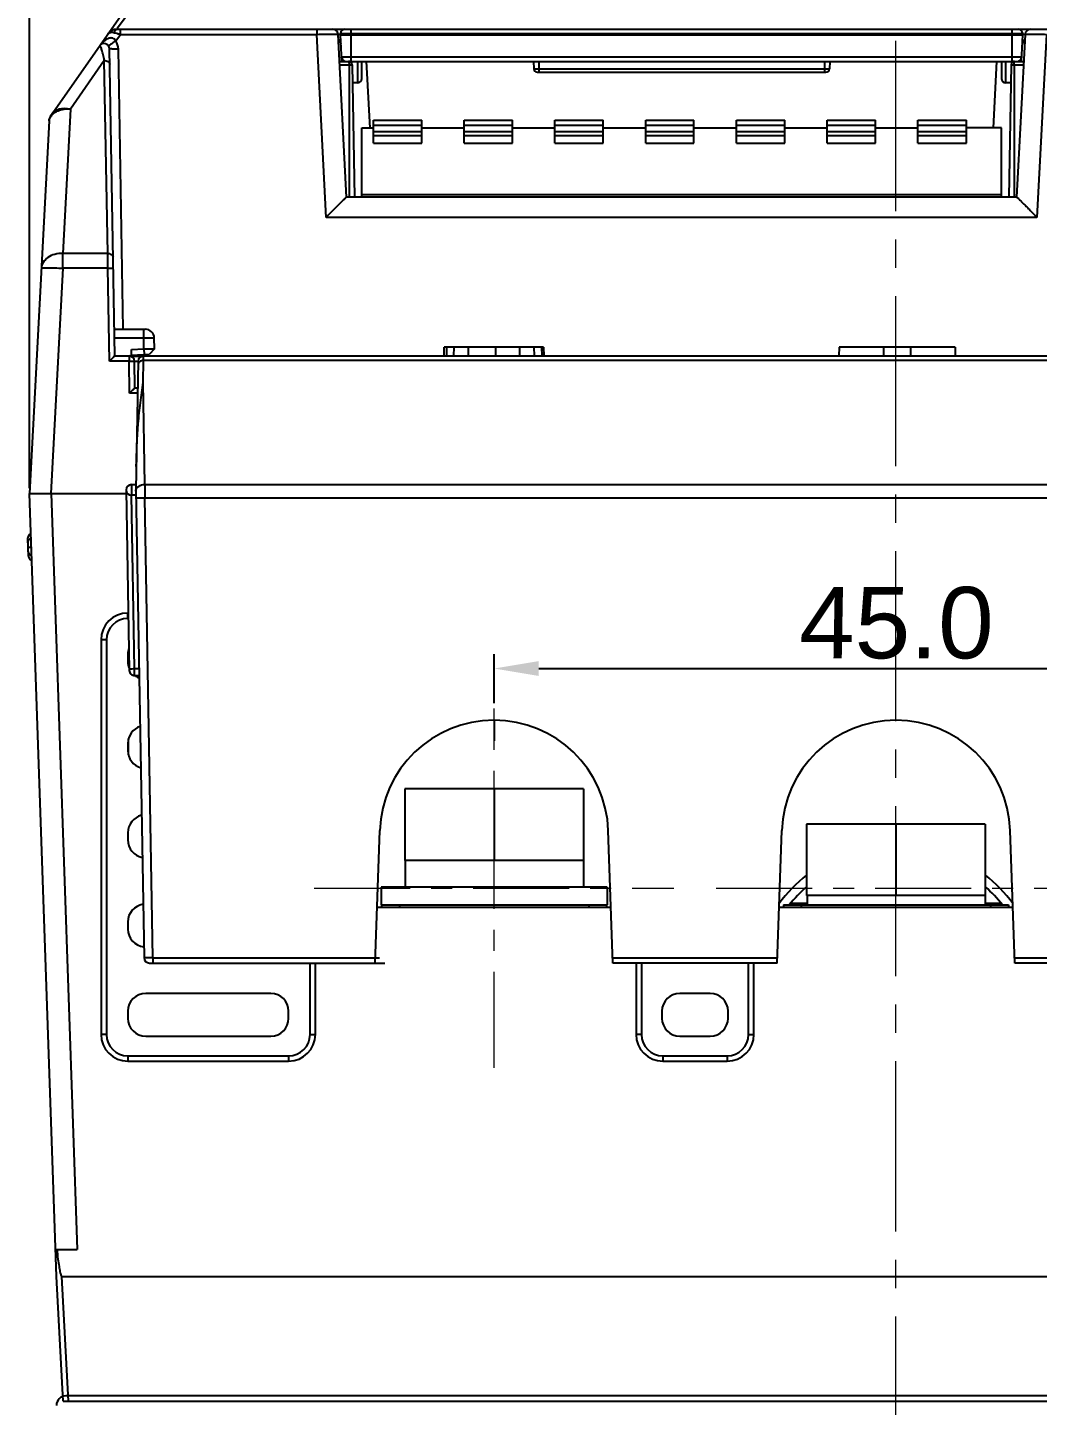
# Model space of a CAD drawing. Header units: millimetres. Extents: x 5329 to 6973, y -914 to -356.
# Drawn here: x 6739.8 to 6796.3, y -682.3 to -605.2 of the extents above; entities that cross this region are included whole.
import ezdxf

# ---------------------------------------------------------------- set-up
doc = ezdxf.new("R2010")
doc.units = ezdxf.units.MM
doc.header["$PDMODE"] = 3
doc.header["$PDSIZE"] = 1
doc.linetypes.add('CENTER', pattern=[17.8, 10.75, -2.35, 2.35, -2.35])
doc.linetypes.add('CENTER2', pattern=[28.575, 19.05, -3.175, 3.175, -3.175])
doc.layers.get('0').update_dxf_attribs({"linetype": 'CONTINUOUS'})
doc.layers.get('Defpoints').update_dxf_attribs({"linetype": 'CONTINUOUS'})
doc.layers.add('3', color=112, linetype='CENTER', lineweight=15)
doc.layers.add('Dim', color=1, linetype='CONTINUOUS')
doc.styles.add('OMI-1', font='arial.ttf', dxfattribs={"oblique": 1})
doc.dimstyles.new('1', dxfattribs={"dimtxt": 4, "dimasz": 2.5, "dimexe": 0.8, "dimexo": 0.3, "dimgap": 0.5, "dimtad": 1, "dimtoh": 1, "dimdec": 1, "dimzin": 0, "dimdsep": 46, "dimtxsty": 'OMI-1', "dimcen": 0, "dimclrd": 256, "dimclre": 256, "dimclrt": 256, "dimadec": 0, "dimazin": 0, "dimtfac": 0.8, "dimtdec": 1, "dimtix": 1, "dimtmove": 0, "dimatfit": 3, "dimfxl": 1, "dimtolj": 1, "dimtzin": 0, "dimarcsym": 0})

# ---------------------------------------------------------------- blocks, each defined once
blk = doc.blocks.new('*D6107')
at = {"layer": 'Defpoints', "color": 0}
for p in [(6836.907, -587.075), (6739.907, -631.257), (6836.907, -631.257)]:
    blk.add_point(p, dxfattribs=at)
at = {"layer": 'Dim', "lineweight": -2}
for p, q in [((6739.907, -630.957), (6739.907, -586.275)), ((6836.907, -630.957), (6836.907, -586.275)), ((6742.407, -587.075), (6834.407, -587.075))]:
    blk.add_line(p, q, dxfattribs=at)
at = {"layer": 'Dim'}
for points in [[(6742.407, -586.658), (6742.407, -587.492), (6739.907, -587.075)], [(6834.407, -587.492), (6834.407, -586.658), (6836.907, -587.075)]]:
    blk.add_solid(points, dxfattribs=at)
at = {"layer": 'Dim', "insert": (6788.407, -584.533), "char_height": 4, "attachment_point": 5, "style": 'OMI-1'}
blk.add_mtext('\\A1;97.0', dxfattribs=at)
blk = doc.blocks.new('*D6108')
at = {"layer": 'Defpoints', "color": 0}
for p in [(6810.907, -641.063), (6765.907, -643.301), (6810.907, -643.301)]:
    blk.add_point(p, dxfattribs=at)
at = {"layer": 'Dim', "lineweight": -2}
for p, q in [((6765.907, -643.001), (6765.907, -640.263)), ((6810.907, -643.001), (6810.907, -640.263)), ((6768.407, -641.063), (6808.407, -641.063))]:
    blk.add_line(p, q, dxfattribs=at)
at = {"layer": 'Dim'}
for points in [[(6768.407, -640.646), (6768.407, -641.479), (6765.907, -641.063)], [(6808.407, -641.479), (6808.407, -640.646), (6810.907, -641.063)]]:
    blk.add_solid(points, dxfattribs=at)
at = {"layer": 'Dim', "insert": (6788.407, -638.52), "char_height": 4, "attachment_point": 5, "style": 'OMI-1'}
blk.add_mtext('\\A1;45.0', dxfattribs=at)

msp = doc.modelspace()

# ---------------------------------------------------------------- linework, layer by layer
at = {"color": 7, "linetype": 'Continuous'}
for p, q in [((6741.109, -610.068), (6749.199, -598.513)), ((6749.691, -598.695), (6744.815, -605.223)), ((6744.727, -605.915), (6744.989, -605.542)), ((6744.789, -605.257), (6832.024, -605.257)), ((6744.86, -605.506), (6744.893, -605.515)), ((6744.957, -605.533), (6744.989, -605.542)), ((6744.989, -605.542), (6744.989, -605.257)), ((6744.989, -605.542), (6755.981, -605.542)), ((6755.981, -605.257), (6755.981, -605.542)), ((6756.518, -615.795), (6755.981, -605.542)), ((6757.657, -614.657), (6757.179, -605.542)), ((6757.308, -605.544), (6757.31, -605.494)), ((6757.308, -605.544), (6795.506, -605.544)), ((6757.386, -607.057), (6757.308, -605.571)), ((6757.308, -605.571), (6795.506, -605.571)), ((6757.31, -605.494), (6795.504, -605.494)), ((6757.907, -607.057), (6757.907, -605.257)), ((6794.907, -607.057), (6794.907, -605.257)), ((6795.635, -605.542), (6795.157, -614.657)), ((6795.428, -607.057), (6795.506, -605.571)), ((6795.506, -605.544), (6795.504, -605.494)), ((6796.833, -605.542), (6796.296, -615.795)), ((6744.676, -623.557), (6744.376, -606.348)), ((6745.149, -622.049), (6744.876, -606.366)), ((6757.196, -605.857), (6757.252, -605.857)), ((6757.252, -605.857), (6757.335, -606.085)), ((6795.562, -605.857), (6795.479, -606.085)), ((6795.562, -605.857), (6795.618, -605.857)), ((6744.091, -607.009), (6742.19, -609.724)), ((6744.28, -617.812), (6744.091, -607.009)), ((6757.259, -607.057), (6795.555, -607.057)), ((6757.269, -607.254), (6757.791, -607.254)), ((6795.441, -606.821), (6757.373, -606.821)), ((6757.791, -607.254), (6757.791, -614.657)), ((6757.791, -607.254), (6757.956, -607.254)), ((6757.962, -607.254), (6758.091, -614.657)), ((6758.257, -607.057), (6758.257, -608.257)), ((6758.507, -608.007), (6758.507, -607.057)), ((6758.752, -607.045), (6758.949, -610.798)), ((6768.107, -607.057), (6768.128, -607.468)), ((6768.407, -607.057), (6768.407, -607.657)), ((6784.407, -607.057), (6784.407, -607.657)), ((6784.707, -607.057), (6784.685, -607.468)), ((6793.866, -610.788), (6794.061, -607.057)), ((6794.307, -607.057), (6794.307, -608.007)), ((6794.557, -608.257), (6794.557, -607.057)), ((6794.852, -607.254), (6794.723, -614.657)), ((6795.023, -607.254), (6795.023, -614.657)), ((6795.023, -607.254), (6795.545, -607.254)), ((6768.128, -607.468), (6784.685, -607.468)), ((6768.328, -607.657), (6784.486, -607.657)), ((6758.257, -608.257), (6757.98, -608.257)), ((6794.834, -608.257), (6794.557, -608.257)), ((6741.001, -610.381), (6739.907, -631.257)), ((6742.19, -609.724), (6741.766, -617.812)), ((6759.157, -611.632), (6759.157, -610.357)), ((6759.157, -610.357), (6761.857, -610.357)), ((6761.857, -611.632), (6761.857, -610.357)), ((6764.237, -611.632), (6764.237, -610.357)), ((6764.237, -610.357), (6766.937, -610.357)), ((6766.937, -611.632), (6766.937, -610.357)), ((6769.317, -611.632), (6769.317, -610.357)), ((6769.317, -610.357), (6772.017, -610.357)), ((6772.017, -611.632), (6772.017, -610.357)), ((6774.397, -611.632), (6774.397, -610.357)), ((6774.397, -610.357), (6777.097, -610.357)), ((6777.097, -611.632), (6777.097, -610.357)), ((6779.477, -611.632), (6779.477, -610.357)), ((6779.477, -610.357), (6782.177, -610.357)), ((6782.177, -611.632), (6782.177, -610.357)), ((6784.557, -611.632), (6784.557, -610.357)), ((6784.557, -610.357), (6787.257, -610.357)), ((6787.257, -611.632), (6787.257, -610.357)), ((6789.637, -611.632), (6789.637, -610.357)), ((6789.637, -610.357), (6792.347, -610.357)), ((6792.347, -611.632), (6792.347, -610.357)), ((6758.507, -614.657), (6758.507, -610.788)), ((6758.507, -610.788), (6759.157, -610.788)), ((6759.157, -610.63), (6761.857, -610.63)), ((6759.157, -610.976), (6761.857, -610.976)), ((6759.157, -611.202), (6761.857, -611.202)), ((6761.857, -610.788), (6764.237, -610.788)), ((6764.237, -610.63), (6766.937, -610.63)), ((6764.237, -610.976), (6766.937, -610.976)), ((6764.237, -611.202), (6766.937, -611.202)), ((6766.937, -610.788), (6769.317, -610.788)), ((6769.317, -610.63), (6772.017, -610.63)), ((6769.317, -610.976), (6772.017, -610.976)), ((6769.317, -611.202), (6772.017, -611.202)), ((6772.017, -610.788), (6774.397, -610.788)), ((6774.397, -610.63), (6777.097, -610.63)), ((6774.397, -610.976), (6777.097, -610.976)), ((6774.397, -611.202), (6777.097, -611.202)), ((6777.097, -610.788), (6779.477, -610.788)), ((6779.477, -610.63), (6782.177, -610.63)), ((6779.477, -610.976), (6782.177, -610.976)), ((6779.477, -611.202), (6782.177, -611.202)), ((6782.177, -610.788), (6784.557, -610.788)), ((6784.557, -610.63), (6787.257, -610.63)), ((6784.557, -610.976), (6787.257, -610.976)), ((6784.557, -611.202), (6787.257, -611.202)), ((6787.257, -610.788), (6789.637, -610.788)), ((6789.637, -610.63), (6792.347, -610.63)), ((6789.637, -610.976), (6792.347, -610.976)), ((6789.637, -611.202), (6792.347, -611.202)), ((6794.307, -610.788), (6792.347, -610.788)), ((6794.307, -614.657), (6794.307, -610.788)), ((6759.157, -611.632), (6761.857, -611.632)), ((6764.237, -611.632), (6766.937, -611.632)), ((6769.317, -611.632), (6772.017, -611.632)), ((6774.397, -611.632), (6777.097, -611.632)), ((6779.477, -611.632), (6782.177, -611.632)), ((6784.557, -611.632), (6787.257, -611.632)), ((6789.637, -611.632), (6792.347, -611.632)), ((6795.158, -614.657), (6757.655, -614.657)), ((6758.507, -614.507), (6794.307, -614.507)), ((6796.296, -615.795), (6756.518, -615.795)), ((6796.296, -615.795), (6756.518, -615.795)), ((6741.766, -618.641), (6741.766, -617.812)), ((6744.28, -617.812), (6741.766, -617.812)), ((6744.29, -618.641), (6744.28, -617.812)), ((6741.766, -618.641), (6741.105, -631.257)), ((6744.29, -618.641), (6741.766, -618.641)), ((6744.381, -623.842), (6744.29, -618.641)), ((6744.65, -622.057), (6746.386, -622.057)), ((6744.658, -622.549), (6746.886, -622.549)), ((6746.304, -623.165), (6746.304, -622.057)), ((6746.897, -623.15), (6746.886, -622.549)), ((6744.676, -623.557), (6745.603, -623.557)), ((6745.478, -623.557), (6745.478, -623.842)), ((6745.603, -623.557), (6745.609, -623.202)), ((6745.604, -623.507), (6746.613, -623.455)), ((6745.604, -623.559), (6746.283, -623.559)), ((6745.609, -623.202), (6746.304, -623.165)), ((6746.28, -623.814), (6746.283, -623.557)), ((6746.283, -623.557), (6830.531, -623.557)), ((6746.304, -623.165), (6746.897, -623.15)), ((6746.304, -623.165), (6746.32, -623.47)), ((6746.897, -623.15), (6746.613, -623.455)), ((6763.107, -623.557), (6763.116, -623.057)), ((6768.68, -623.057), (6763.116, -623.057)), ((6763.252, -623.057), (6763.244, -623.557)), ((6763.649, -623.057), (6763.642, -623.557)), ((6764.463, -623.057), (6764.459, -623.557)), ((6765.981, -623.057), (6765.981, -623.557)), ((6767.324, -623.057), (6767.327, -623.557)), ((6768.143, -623.057), (6768.149, -623.557)), ((6768.566, -623.057), (6768.575, -623.557)), ((6768.68, -623.057), (6768.689, -623.557)), ((6785.219, -623.057), (6785.207, -623.557)), ((6791.712, -623.057), (6785.219, -623.057)), ((6787.715, -623.057), (6787.709, -623.557)), ((6789.212, -623.057), (6789.218, -623.557)), ((6791.712, -623.057), (6791.725, -623.557)), ((6745.478, -623.842), (6744.381, -623.842)), ((6745.509, -625.642), (6745.478, -623.842)), ((6745.804, -625.357), (6745.778, -623.852)), ((6745.778, -623.852), (6745.983, -623.852)), ((6745.983, -623.852), (6745.857, -631.062)), ((6746.258, -625.035), (6746.28, -623.814)), ((6830.534, -623.814), (6746.28, -623.814)), ((6746.358, -630.757), (6746.258, -625.035)), ((6745.952, -625.642), (6745.509, -625.642)), ((6745.956, -625.357), (6745.804, -625.357)), ((6741.413, -675.107), (6739.907, -631.257)), ((6739.907, -631.257), (6745.312, -631.257)), ((6741.108, -631.257), (6742.562, -673.607)), ((6745.312, -631.068), (6745.489, -641.168)), ((6745.612, -630.762), (6745.612, -631.362)), ((6745.612, -630.762), (6745.862, -630.762)), ((6745.857, -631.062), (6746.314, -657.263)), ((6746.358, -630.757), (6746.365, -631.518)), ((6746.358, -630.757), (6830.456, -630.757)), ((6745.862, -631.362), (6745.612, -631.362)), ((6745.787, -641.069), (6745.615, -631.362)), ((6746.814, -657.263), (6746.365, -631.518)), ((6830.449, -631.518), (6746.365, -631.518)), ((6739.794, -633.797), (6739.826, -634.732)), ((6739.81, -634.264), (6740.01, -634.257)), ((6745.407, -638.257), (6745.407, -637.957)), ((6745.438, -638.257), (6745.407, -638.257)), ((6743.907, -639.457), (6743.907, -661.555)), ((6744.207, -639.457), (6743.907, -639.457)), ((6744.207, -639.457), (6744.207, -661.555)), ((6745.407, -640.257), (6745.407, -640.657)), ((6745.789, -641.462), (6745.787, -641.069)), ((6745.787, -641.069), (6746.032, -641.069)), ((6745.789, -641.462), (6746.038, -641.462)), ((6765.907, -643.958), (6765.907, -645.107)), ((6745.438, -645.89), (6745.453, -644.975)), ((6745.407, -645.257), (6745.407, -645.657)), ((6760.907, -647.807), (6760.907, -651.807)), ((6770.907, -647.807), (6760.907, -647.807)), ((6765.907, -647.807), (6765.907, -651.807)), ((6770.907, -647.807), (6770.907, -653.307)), ((6783.407, -649.782), (6783.407, -653.782)), ((6793.407, -649.782), (6783.407, -649.782)), ((6788.407, -649.782), (6788.407, -653.782)), ((6793.407, -649.782), (6793.407, -654.307)), ((6745.407, -650.257), (6745.407, -650.657)), ((6759.252, -657.557), (6759.511, -650.134)), ((6772.562, -657.557), (6772.303, -650.134)), ((6781.752, -657.557), (6782.011, -650.134)), ((6795.062, -657.557), (6794.803, -650.134)), ((6770.907, -651.807), (6760.907, -651.807)), ((6760.927, -651.807), (6760.927, -653.307)), ((6759.582, -653.307), (6759.582, -654.307)), ((6772.232, -653.307), (6759.582, -653.307)), ((6772.232, -653.307), (6772.232, -654.307)), ((6759.598, -654.307), (6759.582, -654.307)), ((6759.607, -654.307), (6759.607, -654.457)), ((6759.607, -654.307), (6772.232, -654.307)), ((6760.607, -654.307), (6760.607, -654.457)), ((6771.207, -654.307), (6771.207, -654.457)), ((6772.207, -654.307), (6772.207, -654.457)), ((6782.107, -654.307), (6782.107, -654.457)), ((6782.107, -654.307), (6794.707, -654.307)), ((6782.521, -654.207), (6783.427, -654.207)), ((6783.107, -654.307), (6783.107, -654.457)), ((6793.407, -653.782), (6783.407, -653.782)), ((6783.427, -653.782), (6783.427, -654.307)), ((6793.407, -654.207), (6794.293, -654.207)), ((6793.707, -654.307), (6793.707, -654.457)), ((6794.707, -654.307), (6794.707, -654.457)), ((6772.454, -654.457), (6759.36, -654.457)), ((6794.954, -654.457), (6781.86, -654.457)), ((6745.407, -655.257), (6745.407, -655.657)), ((6746.814, -657.263), (6746.814, -657.557)), ((6746.814, -657.263), (6759.503, -657.263)), ((6772.552, -657.263), (6781.762, -657.263)), ((6795.052, -657.263), (6804.262, -657.263)), ((6746.614, -657.557), (6759.795, -657.557)), ((6755.607, -661.555), (6755.607, -657.557)), ((6755.907, -661.555), (6755.907, -657.557)), ((6781.752, -657.557), (6772.562, -657.557)), ((6773.857, -657.557), (6773.857, -661.555)), ((6774.157, -657.557), (6774.157, -661.555)), ((6780.157, -661.555), (6780.157, -657.557)), ((6780.457, -661.555), (6780.457, -657.557)), ((6804.252, -657.557), (6795.062, -657.557)), ((6753.407, -659.257), (6746.407, -659.257)), ((6778.007, -659.257), (6776.307, -659.257)), ((6745.407, -660.257), (6745.407, -660.657)), ((6754.407, -660.657), (6754.407, -660.257)), ((6775.307, -660.257), (6775.307, -660.657)), ((6779.007, -660.657), (6779.007, -660.257)), ((6744.207, -661.555), (6743.907, -661.555)), ((6746.407, -661.657), (6753.407, -661.657)), ((6755.607, -661.555), (6755.907, -661.555)), ((6774.157, -661.555), (6773.857, -661.555)), ((6776.307, -661.657), (6778.007, -661.657)), ((6780.157, -661.555), (6780.457, -661.555)), ((6745.407, -662.755), (6745.407, -663.055)), ((6745.407, -662.755), (6754.407, -662.755)), ((6754.407, -662.755), (6754.407, -663.055)), ((6775.357, -662.755), (6775.357, -663.055)), ((6775.357, -662.755), (6778.957, -662.755)), ((6778.957, -662.755), (6778.957, -663.055)), ((6745.407, -663.055), (6754.407, -663.055)), ((6775.357, -663.055), (6778.957, -663.055)), ((6741.362, -673.607), (6742.562, -673.607)), ((6741.78, -682.107), (6741.413, -675.107)), ((6741.709, -675.107), (6835.104, -675.107)), ((6742.079, -682.107), (6741.713, -675.107)), ((6741.78, -682.107), (6835.034, -682.107)), ((6834.877, -681.807), (6741.937, -681.807))]:
    msp.add_line(p, q, dxfattribs=at)
msp.add_lwpolyline([(6745.489, -641.168), (6745.495, -641.226), (6745.514, -641.283), (6745.543, -641.334), (6745.581, -641.379), (6745.627, -641.415), (6745.679, -641.442), (6745.736, -641.458), (6745.789, -641.462)], dxfattribs=at)
for centre, radius, start, end in [((6744.789, -605.857), 0.6, 90, 145), ((6736.559, -635.568), 31.187, 74.37918, 74.50131), ((6756.88, -605.557), 0.3, 3, 90), ((6757.557, -605.557), 0.25, 177, 183), ((6757.56, -605.507), 0.25, 90, 177), ((6795.254, -605.507), 0.25, 3, 90), ((6795.257, -605.557), 0.25, 357, 3), ((6795.934, -605.557), 0.3, 90, 177), ((6744.076, -606.354), 0.3, 1, 145), ((6744.975, -606.984), 1.398, 142.1487, 145.00138), ((6757.623, -606.807), 0.25, 183, 270), ((6757.762, -607.257), 0.2, 1, 90), ((6795.052, -607.257), 0.2, 90, 179), ((6795.191, -606.807), 0.25, 270, 357), ((6758.257, -608.007), 0.25, 270, 0), ((6768.328, -607.457), 0.2, 183, 270), ((6784.486, -607.457), 0.2, 270, 357), ((6794.557, -608.007), 0.25, 180, 270), ((6741.6, -610.412), 0.6, 145, 177), ((6741.438, -610.168), 0.33, 169.79598, 174.34552), ((6746.386, -622.557), 0.5, 1, 90), ((6745.478, -623.857), 0.3, 1, 90), ((6746.283, -623.857), 0.3, 90.00009, 179.00029), ((6745.612, -631.062), 0.3, 90, 270), ((6740.094, -633.787), 0.3, 111.43835, 181.96712), ((6740.102, -634.037), 0.3, 111.43837, 181.96712), ((6740.117, -634.471), 0.3, 181.96712, 252.49587), ((6740.126, -634.721), 0.3, 181.96712, 246.83927), ((6745.407, -639.457), 1.5, 90, 180), ((6745.407, -639.457), 1.2, 90, 180), ((6746.407, -640.257), 1, 160.68004, 180), ((6746.407, -640.657), 1, 180, 202.5), ((6745.574, -633.572), 7.5, 269.98376, 270.32774), ((6746.407, -640.657), 1, 236.25, 248.47432), ((6746.407, -645.257), 1, 108.68642, 180), ((6765.907, -650.357), 6.4, 2, 178), ((6788.407, -650.357), 6.4, 2, 178), ((6746.407, -645.657), 1, 180, 253.7137), ((6746.407, -650.257), 1, 103.4776, 180), ((6746.407, -650.657), 1, 180, 258.97372), ((6788.407, -659.007), 8.1, 128.14955, 143.84147), ((6788.407, -659.007), 8.1, 36.15853, 51.85045), ((6765.907, -659.007), 7.6, 130.96349, 131.35644), ((6765.907, -659.007), 7.6, 48.64356, 48.82936), ((6788.407, -659.007), 7.6, 131.17551, 141.78919), ((6788.407, -659.007), 7.6, 38.21081, 48.82449), ((6746.407, -655.257), 1, 98.42003, 180), ((6746.407, -655.657), 1, 180, 263.95339), ((6746.614, -657.257), 0.3, 180.99966, 269.99893), ((6746.407, -660.257), 1, 90, 180), ((6753.407, -660.257), 1, 0, 90), ((6776.307, -660.257), 1, 90, 180), ((6778.007, -660.257), 1, 0, 90), ((6746.407, -660.657), 1, 180, 270), ((6753.407, -660.657), 1, 270, 0), ((6776.307, -660.657), 1, 180, 270), ((6778.007, -660.657), 1, 270, 0), ((6745.407, -661.555), 1.5, 180, 270), ((6745.407, -661.555), 1.2, 180, 270), ((6754.407, -661.555), 1.5, 270, 0), ((6754.407, -661.555), 1.2, 270, 0), ((6775.357, -661.555), 1.5, 180, 270), ((6775.357, -661.555), 1.2, 180, 270), ((6778.957, -661.555), 1.5, 270, 0), ((6778.957, -661.555), 1.2, 270, 0), ((6767.219, -670.806), 25.939, 186.20053, 187.3831), ((6741.937, -682.337), 0.53, 90, 180)]:
    msp.add_arc(centre, radius, start, end, dxfattribs=at)
for points, knots in [([(6744.361, -605.761), (6744.311, -605.774), (6744.12, -605.857), (6743.966, -606.004), (6743.871, -606.126)], [0, 0, 0, 0, 0.253261, 1, 1, 1, 1]), ([(6744.298, -605.513), (6744.328, -605.471), (6744.455, -605.41), (6744.583, -605.431), (6744.654, -605.45)], [0, 0, 0, 0, 0.413549, 1, 1, 1, 1]), ([(6744.727, -605.915), (6744.701, -605.846), (6744.582, -605.729), (6744.428, -605.743), (6744.361, -605.761)], [0, 0, 0, 0, 0.517065, 1, 1, 1, 1]), ([(6744.654, -605.45), (6744.671, -605.454), (6744.739, -605.473), (6744.808, -605.492), (6744.86, -605.506)], [0, 0, 0, 0, 0.235063, 1, 1, 1, 1]), ([(6744.655, -605.45), (6744.659, -605.424), (6744.677, -605.349), (6744.736, -605.257), (6744.789, -605.257)], [0, 0, 0, 0, 0.334705, 1, 1, 1, 1]), ([(6755.981, -605.542), (6756.134, -605.54), (6756.356, -605.537), (6756.638, -605.536), (6756.818, -605.535), (6756.964, -605.536), (6757.065, -605.536), (6757.123, -605.538), (6757.154, -605.538), (6757.167, -605.541), (6757.179, -605.54), (6757.179, -605.542)], [0, 0, 0, 0, 0.382746, 0.555559, 0.70696, 0.831272, 0.923607, 0.956672, 0.980512, 0.994969, 1, 1, 1, 1]), ([(6757.179, -605.542), (6757.179, -605.539), (6757.195, -605.539), (6757.214, -605.534), (6757.257, -605.533), (6757.287, -605.531), (6757.306, -605.531)], [0, 0, 0, 0, 0.066574, 0.255209, 0.567184, 1, 1, 1, 1]), ([(6795.505, -605.53), (6795.524, -605.531), (6795.555, -605.533), (6795.599, -605.534), (6795.618, -605.539), (6795.635, -605.539), (6795.635, -605.542)], [0, 0, 0, 0, 0.432791, 0.744932, 0.933609, 1, 1, 1, 1]), ([(6795.635, -605.542), (6795.635, -605.54), (6795.647, -605.541), (6795.66, -605.538), (6795.691, -605.538), (6795.749, -605.536), (6795.85, -605.536), (6795.997, -605.535), (6796.176, -605.536), (6796.458, -605.537), (6796.68, -605.54), (6796.833, -605.542)], [0, 0, 0, 0, 0.005033, 0.019523, 0.043435, 0.076539, 0.168998, 0.293353, 0.444822, 0.617591, 1, 1, 1, 1]), ([(6743.838, -606.175), (6743.837, -606.175), (6743.833, -606.177), (6743.831, -606.18), (6743.83, -606.182)], [0, 0, 0, 0, 0.451319, 1, 1, 1, 1]), ([(6744.091, -607.009), (6744.069, -606.902), (6744.027, -606.706), (6743.966, -606.451), (6743.908, -606.278), (6743.875, -606.198), (6743.847, -606.171), (6743.838, -606.175)], [0, 0, 0, 0, 0.371949, 0.678671, 0.90005, 0.967374, 1, 1, 1, 1]), ([(6744.727, -605.915), (6744.676, -605.951), (6744.583, -606.017), (6744.47, -606.093), (6744.398, -606.139), (6744.358, -606.164), (6744.338, -606.172), (6744.322, -606.182), (6744.32, -606.179)], [0, 0, 0, 0, 0.38335, 0.707083, 0.830576, 0.922209, 0.979062, 1, 1, 1, 1]), ([(6744.876, -606.366), (6744.812, -606.367), (6744.694, -606.368), (6744.555, -606.366), (6744.466, -606.362), (6744.418, -606.359), (6744.395, -606.354), (6744.376, -606.352), (6744.376, -606.348)], [0, 0, 0, 0, 0.380654, 0.70447, 0.828486, 0.920718, 0.978177, 1, 1, 1, 1]), ([(6744.091, -607.009), (6744.164, -607.009), (6744.304, -607.039), (6744.39, -607.167), (6744.391, -607.227)], [0, 0, 0, 0, 0.551351, 1, 1, 1, 1]), ([(6757.761, -607.057), (6757.77, -607.058), (6757.778, -607.073), (6757.781, -607.085), (6757.782, -607.089)], [0, 0, 0, 0, 0.631682, 1, 1, 1, 1]), ([(6757.782, -607.089), (6757.784, -607.1), (6757.791, -607.154), (6757.791, -607.209), (6757.791, -607.254)], [0, 0, 0, 0, 0.191153, 1, 1, 1, 1]), ([(6757.956, -607.254), (6757.958, -607.254), (6757.959, -607.255), (6757.962, -607.253), (6757.962, -607.254)], [0, 0, 0, 0, 0.746881, 1, 1, 1, 1]), ([(6794.852, -607.254), (6794.852, -607.253), (6794.859, -607.255), (6794.866, -607.253), (6794.883, -607.254), (6794.913, -607.254), (6794.961, -607.254), (6795.001, -607.254), (6795.023, -607.254)], [0, 0, 0, 0, 0.01943, 0.076304, 0.168501, 0.292811, 0.617819, 1, 1, 1, 1]), ([(6795.023, -607.254), (6795.022, -607.212), (6795.023, -607.155), (6795.03, -607.091), (6795.037, -607.067), (6795.044, -607.061)], [0, 0, 0, 0, 0.642561, 0.867468, 1, 1, 1, 1]), ([(6795.044, -607.061), (6795.045, -607.06), (6795.048, -607.058), (6795.051, -607.057), (6795.052, -607.057)], [0, 0, 0, 0, 0.506811, 1, 1, 1, 1]), ([(6741.396, -609.791), (6741.45, -609.762), (6741.703, -609.664), (6741.988, -609.677), (6742.19, -609.723)], [0, 0, 0, 0, 0.228096, 1, 1, 1, 1]), ([(6741.001, -610.381), (6741.003, -610.345), (6741.033, -610.258), (6741.079, -610.181), (6741.109, -610.136)], [0, 0, 0, 0, 0.392956, 1, 1, 1, 1]), ([(6741.109, -610.136), (6741.125, -610.113), (6741.194, -610.022), (6741.283, -609.946), (6741.356, -609.9)], [0, 0, 0, 0, 0.240619, 1, 1, 1, 1]), ([(6741.356, -609.9), (6741.383, -609.883), (6741.5, -609.816), (6741.628, -609.772), (6741.727, -609.751)], [0, 0, 0, 0, 0.240297, 1, 1, 1, 1]), ([(6741.727, -609.751), (6741.764, -609.742), (6741.917, -609.716), (6742.074, -609.713), (6742.19, -609.724)], [0, 0, 0, 0, 0.244654, 1, 1, 1, 1]), ([(6757.655, -614.657), (6757.65, -614.657), (6757.636, -614.671), (6757.608, -614.691), (6757.569, -614.728), (6757.495, -614.797), (6757.384, -614.906), (6757.234, -615.055), (6757.067, -615.225), (6756.826, -615.473), (6756.642, -615.664), (6756.518, -615.795)], [0, 0, 0, 0, 0.01008, 0.032514, 0.066284, 0.110047, 0.221341, 0.355635, 0.505207, 0.664899, 1, 1, 1, 1]), ([(6795.158, -614.657), (6795.164, -614.657), (6795.178, -614.671), (6795.206, -614.691), (6795.245, -614.728), (6795.319, -614.797), (6795.43, -614.906), (6795.58, -615.055), (6795.747, -615.225), (6795.988, -615.473), (6796.172, -615.664), (6796.296, -615.795)], [0, 0, 0, 0, 0.01008, 0.032514, 0.066284, 0.110047, 0.221341, 0.355635, 0.505207, 0.664899, 1, 1, 1, 1]), ([(6741.766, -617.812), (6741.616, -617.809), (6741.322, -617.842), (6740.934, -618.013), (6740.654, -618.287), (6740.574, -618.527), (6740.568, -618.641)], [0, 0, 0, 0, 0.283043, 0.547327, 0.784197, 1, 1, 1, 1]), ([(6744.28, -617.812), (6744.353, -617.812), (6744.492, -617.842), (6744.579, -617.97), (6744.58, -618.03)], [0, 0, 0, 0, 0.551351, 1, 1, 1, 1]), ([(6740.568, -618.641), (6740.569, -618.632), (6740.613, -618.628), (6740.67, -618.619), (6740.786, -618.616), (6740.93, -618.615), (6741.11, -618.617), (6741.392, -618.624), (6741.614, -618.633), (6741.766, -618.641)], [0, 0, 0, 0, 0.021692, 0.0791, 0.17158, 0.295526, 0.446445, 0.618727, 1, 1, 1, 1]), ([(6744.29, -618.641), (6744.329, -618.64), (6744.399, -618.64), (6744.483, -618.641), (6744.536, -618.644), (6744.565, -618.645), (6744.579, -618.648), (6744.59, -618.649), (6744.59, -618.652)], [0, 0, 0, 0, 0.380654, 0.70447, 0.828486, 0.920718, 0.978177, 1, 1, 1, 1]), ([(6744.676, -623.557), (6744.664, -623.567), (6744.61, -623.611), (6744.515, -623.709), (6744.428, -623.794), (6744.381, -623.842)], [0, 0, 0, 0, 0.113151, 0.5086, 1, 1, 1, 1]), ([(6745.478, -623.842), (6745.516, -623.841), (6745.586, -623.841), (6745.67, -623.842), (6745.723, -623.844), (6745.752, -623.846), (6745.766, -623.849), (6745.778, -623.85), (6745.778, -623.852)], [0, 0, 0, 0, 0.380706, 0.704601, 0.828613, 0.920829, 0.978218, 1, 1, 1, 1]), ([(6746.28, -623.814), (6746.241, -623.814), (6746.167, -623.824), (6746.068, -623.87), (6745.999, -623.941), (6745.98, -624.003), (6745.98, -624.032)], [0, 0, 0, 0, 0.282862, 0.547422, 0.784473, 1, 1, 1, 1]), ([(6745.88, -629.74), (6745.894, -628.944), (6745.944, -627.753), (6746.103, -626.186), (6746.206, -625.415), (6746.258, -625.035)], [0, 0, 0, 0, 0.505978, 0.756246, 1, 1, 1, 1]), ([(6745.804, -625.357), (6745.792, -625.367), (6745.738, -625.411), (6745.643, -625.509), (6745.556, -625.594), (6745.509, -625.642)], [0, 0, 0, 0, 0.113151, 0.5086, 1, 1, 1, 1]), ([(6745.858, -631.138), (6745.858, -631.12), (6745.864, -631.045), (6745.9, -630.975), (6745.937, -630.932)], [0, 0, 0, 0, 0.241933, 1, 1, 1, 1]), ([(6745.937, -630.932), (6745.961, -630.905), (6746.077, -630.801), (6746.239, -630.758), (6746.358, -630.757)], [0, 0, 0, 0, 0.23159, 1, 1, 1, 1]), ([(6746.365, -631.518), (6746.301, -631.519), (6746.208, -631.52), (6746.091, -631.521), (6746.016, -631.522), (6745.955, -631.521), (6745.913, -631.521), (6745.888, -631.52), (6745.875, -631.52), (6745.87, -631.519), (6745.865, -631.519), (6745.865, -631.518)], [0, 0, 0, 0, 0.382427, 0.555229, 0.706585, 0.830855, 0.923387, 0.956449, 0.980328, 0.994858, 1, 1, 1, 1]), ([(6745.487, -641.069), (6745.487, -641.071), (6745.498, -641.069), (6745.509, -641.072), (6745.538, -641.071), (6745.559, -641.071), (6745.571, -641.071)], [0, 0, 0, 0, 0.058219, 0.240324, 0.557602, 1, 1, 1, 1]), ([(6745.617, -641.071), (6745.63, -641.071), (6745.687, -641.071), (6745.744, -641.07), (6745.787, -641.069)], [0, 0, 0, 0, 0.241806, 1, 1, 1, 1]), ([(6746.814, -657.263), (6746.75, -657.263), (6746.658, -657.264), (6746.54, -657.265), (6746.465, -657.265), (6746.404, -657.265), (6746.362, -657.265), (6746.338, -657.264), (6746.325, -657.264), (6746.319, -657.263), (6746.314, -657.264), (6746.314, -657.263)], [0, 0, 0, 0, 0.3826, 0.555517, 0.706953, 0.831214, 0.923703, 0.956742, 0.98058, 0.995041, 1, 1, 1, 1]), ([(6741.555, -674.554), (6741.563, -674.601), (6741.579, -674.695), (6741.606, -674.835), (6741.633, -674.952), (6741.663, -675.041), (6741.681, -675.089), (6741.7, -675.103)], [0, 0, 0, 0, 0.250281, 0.500557, 0.750797, 0.87591, 1, 1, 1, 1]), ([(6741.7, -675.103), (6741.702, -675.104), (6741.705, -675.105), (6741.708, -675.107), (6741.709, -675.107)], [0, 0, 0, 0, 0.501527, 1, 1, 1, 1])]:
    msp.add_open_spline(points, degree=3, knots=knots, dxfattribs=at)
for points in [[(6744.876, -606.366), (6744.873, -606.208), (6744.819, -606.044), (6744.727, -605.915)], [(6741.16, -609.994), (6741.137, -610.028), (6741.12, -610.069), (6741.113, -610.11)], [(6741.16, -609.994), (6741.189, -609.953), (6741.224, -609.915), (6741.262, -609.882)], [(6741.262, -609.882), (6741.303, -609.847), (6741.348, -609.816), (6741.396, -609.791)], [(6741.495, -674.139), (6741.513, -674.278), (6741.532, -674.416), (6741.555, -674.554)]]:
    msp.add_open_spline(points, degree=3, dxfattribs=at)
at = {"layer": '3', "linetype": 'CENTER2', "ltscale": 0.5}
msp.add_line((6788.407, -801.176), (6788.407, -564.314), dxfattribs=at)
at = {"layer": '3', "linetype": 'CENTER', "ltscale": 0.5}
for p, q in [((6765.907, -663.419), (6765.907, -643.296)), ((6755.845, -653.357), (6775.969, -653.357)), ((6778.345, -653.357), (6798.469, -653.357))]:
    msp.add_line(p, q, dxfattribs=at)

# ---------------------------------------------------------------- dimensions: what is measured, and where the dimension line sits
at = {"layer": 'Dim'}
for base, p1, p2, picture, middle in [((6836.907, -587.075), (6739.907, -631.257), (6836.907, -631.257), '*D6107', (6788.407, -584.533)), ((6810.907, -641.063), (6765.907, -643.301), (6810.907, -643.301), '*D6108', (6788.407, -638.52))]:
    dim = msp.add_linear_dim(base=base, p1=p1, p2=p2, dimstyle='1', dxfattribs=at)
    dim.commit()
    dim.dimension.update_dxf_attribs({"geometry": picture, "text_midpoint": middle})

doc.saveas('drawing.dxf')
